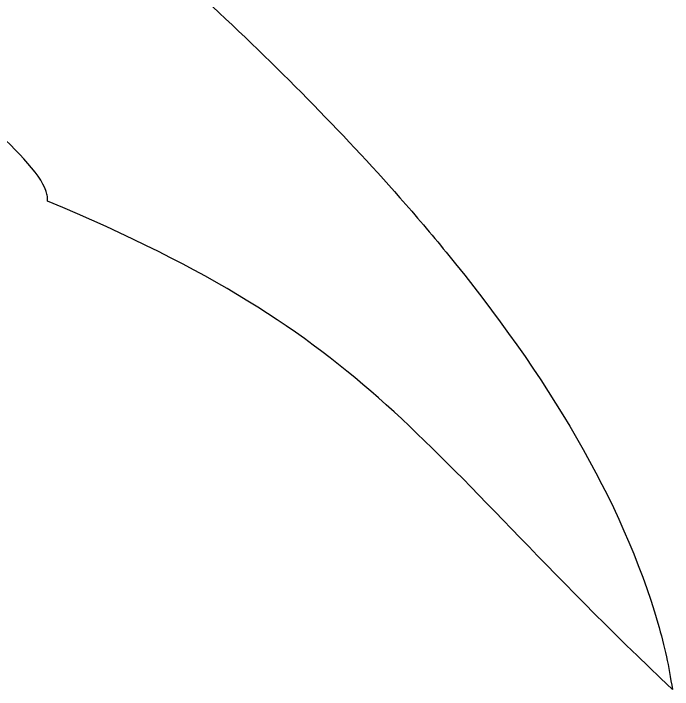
# Model space of a CAD drawing. Extents: x -13345 to 10098, y -1643 to 9113.
# Drawn here: x -9356.7768 to -9356.467, y 3478.4062 to 3478.724 of the extents above; entities that cross this region are included whole.
import ezdxf

# ---------------------------------------------------------------- set-up
doc = ezdxf.new("R2010")
doc.units = 0
doc.header["$LTSCALE"] = 192
doc.header["$MEASUREMENT"] = 0
doc.layers.add('UTILITIES-PLUMB', color=2, linetype='CONTINUOUS')

# ---------------------------------------------------------------- blocks, each defined once
blk = doc.blocks.new('OVL-II')
at = {"layer": 'UTILITIES-PLUMB'}
for points, knots in [([(5.16848, 11.28271), (5.1787, 11.27431), (5.18773, 11.26695), (5.19666, 11.25944), (5.20543, 11.25207), (5.21412, 11.24456), (5.22267, 11.23704), (5.23504, 11.22615), (5.24715, 11.21524), (5.25894, 11.2043), (5.29208, 11.17355), (5.32277, 11.14259), (5.35012, 11.11154), (5.35762, 11.10302), (5.36487, 11.0945), (5.37185, 11.08598), (5.41949, 11.02778), (5.4546, 10.96935), (5.47141, 10.91144), (5.47296, 10.90612), (5.47435, 10.90081), (5.47544, 10.89574), (5.47651, 10.89074), (5.47728, 10.88598), (5.47827, 10.88032)], [0, 0, 0, 0, 0.057752, 0.057752, 0.057752, 0.114424, 0.114424, 0.114424, 0.196412, 0.196412, 0.196412, 0.426866, 0.426866, 0.426866, 0.490042, 0.490042, 0.490042, 0.92136, 0.92136, 0.92136, 0.960968, 0.960968, 0.960968, 1, 1, 1, 1]), ([(5.18444, 11.10995), (5.18451, 11.11064), (5.18449, 11.11136), (5.18438, 11.11211), (5.18427, 11.11287), (5.18408, 11.11366), (5.18382, 11.11447), (5.18089, 11.12331), (5.16867, 11.13516), (5.15457, 11.14805), (5.15251, 11.14994), (5.1504, 11.15185), (5.14807, 11.15391), (5.13957, 11.16143), (5.12805, 11.17095), (5.11911, 11.17824), (5.11593, 11.18084), (5.11308, 11.18315), (5.11027, 11.18542), (5.10832, 11.18698), (5.1064, 11.18853), (5.1044, 11.19014), (5.10236, 11.19177), (5.10024, 11.19347), (5.09794, 11.19531)], [0, 0, 0, 0, 0.039032, 0.039032, 0.039032, 0.07864, 0.07864, 0.07864, 0.509958, 0.509958, 0.509958, 0.573134, 0.573134, 0.573134, 0.803588, 0.803588, 0.803588, 0.885576, 0.885576, 0.885576, 0.942248, 0.942248, 0.942248, 1, 1, 1, 1]), ([(5.47827, 10.88032), (5.41722, 10.93808), (5.38254, 10.97928), (5.34373, 11.01414), (5.30492, 11.049), (5.26199, 11.07753), (5.18444, 11.10995)], [0, 0, 0, 0, 0.5, 0.5, 0.5, 1, 1, 1, 1])]:
    blk.add_open_spline(points, degree=3, knots=knots, dxfattribs=at)

msp = doc.modelspace()

# ---------------------------------------------------------------- block references
at = {"layer": 'UTILITIES-PLUMB'}
msp.add_blockref('OVL-II', (-9361.9453, 3467.52585), dxfattribs=at)

doc.saveas('drawing.dxf')
